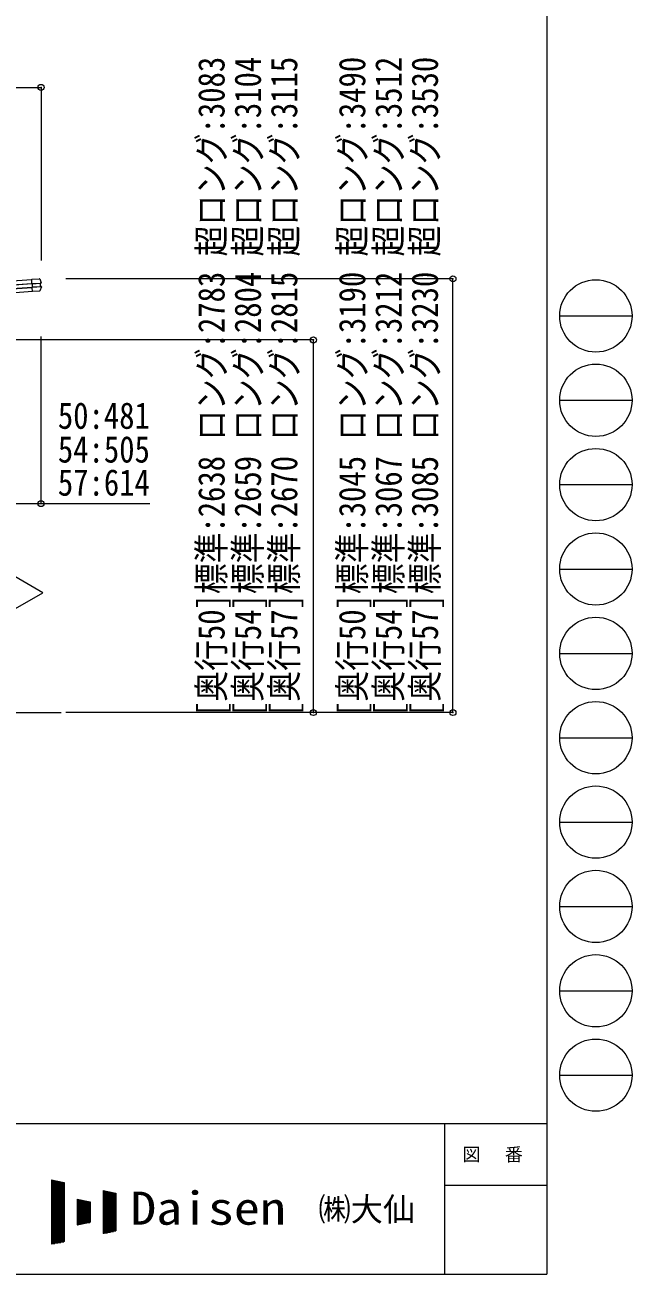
# Model space of a CAD drawing. Units: millimetres, scale not verified. Extents: x -11181 to 11305, y -7804 to 7716.
# Drawn here: x 7276 to 11305, y -7804 to 488 of the extents above; entities that cross this region are included whole.
import ezdxf
from ezdxf.enums import TextEntityAlignment as Align

# ---------------------------------------------------------------- set-up
doc = ezdxf.new("R2010")
doc.units = ezdxf.units.MM
doc.header["$LTSCALE"] = 40
doc.header["$PDMODE"] = 32
doc.header["$PDSIZE"] = 40
for name, color, linetype, lineweight in [('0-1_Defpoints', 7, 'Continuous', 9), ('0-2_TEXT1', 4, 'Continuous', 9), ('0-6_PARTS1', 6, 'Continuous', 9), ('0-7_PARTS2', 4, 'Continuous', 9), ('F-0', 7, 'Continuous', 9)]:
    doc.layers.add(name, color=color, linetype=linetype, lineweight=lineweight)
doc.styles.add('ＭＳ ゴシック', font='')
doc.styles.get('ＭＳ ゴシック').set_extended_font_data('MS Gothic')

msp = doc.modelspace()

# ---------------------------------------------------------------- linework, layer by layer
at = {"layer": '0-1_Defpoints'}
msp.add_line((2317.83, -4076.35), (7515.98, -4076.35), dxfattribs=at)
at = {"layer": '0-2_TEXT1'}
for p, q in [((2422.15, -1544.57), (7320.81, -1202.02)), ((2423.96, -1570.47), (7322.62, -1227.92)), ((2424.06, -1571.86), (7322.72, -1229.32)), ((7322.63, -1228.03), (7320.75, -1201.23)), ((7322.74, -1229.62), (7322.63, -1228.03)), ((7322.72, -1229.36), (7383.09, -1225.13)), ((7322.74, -1229.62), (7322.82, -1230.75)), ((7322.82, -1230.83), (7376.51, -1227.08)), ((7322.85, -1231.24), (7322.82, -1230.75)), ((7322.85, -1231.24), (7324.2, -1250.46)), ((7374, -1197.49), (7383.45, -1223.77)), ((7376.32, -1227.5), (7377.67, -1246.72)), ((7376.7, -1226.98), (7376.69, -1226.98)), ((7381.97, -1225.59), (7376.7, -1226.98)), ((7381.97, -1225.59), (7381.97, -1225.59)), ((2425.68, -1595.09), (7324.34, -1252.54)), ((2425.78, -1596.5), (7324.44, -1253.96)), ((2427.59, -1622.38), (7326.25, -1279.83)), ((7324.23, -1250.95), (7324.2, -1250.46)), ((7324.23, -1250.87), (7377.91, -1247.11)), ((7324.23, -1250.95), (7324.31, -1252.1)), ((7324.33, -1252.4), (7384.85, -1248.17)), ((7326.43, -1282.43), (7326.37, -1281.45)), ((7372.57, -1279.2), (7326.43, -1282.43)), ((7385.3, -1249.6), (7375.21, -1278.04)), ((7378.11, -1247.18), (7378.11, -1247.18)), ((7378.11, -1247.18), (7383.66, -1247.85)), ((7383.67, -1247.85), (7383.66, -1247.85))]:
    msp.add_line(p, q, dxfattribs=at)
for points in [[(7320.75, -1201.23), (7320.67, -1200.03), (7371.06, -1196.5)], [(7371.06, -1196.5), (7371.53, -1196.47), (7371.75, -1196.46), (7371.94, -1196.44), (7372.21, -1196.42), (7372.3, -1196.42)], [(7376.32, -1227.5), (7376.35, -1227.31), (7376.44, -1227.15), (7376.69, -1226.98)], [(7382.54, -1225.43), (7382.51, -1225.44), (7382.39, -1225.47), (7381.97, -1225.59)], [(7326.37, -1281.45), (7324.44, -1253.85), (7324.31, -1252.1)], [(7373.74, -1279.12), (7373.66, -1279.12), (7373.55, -1279.13), (7373.41, -1279.14), (7373.02, -1279.17), (7372.57, -1279.2)], [(7378.11, -1247.18), (7377.83, -1247.05), (7377.72, -1246.91), (7377.67, -1246.72)], [(7383.66, -1247.85), (7383.91, -1247.88), (7384.08, -1247.9), (7384.19, -1247.91), (7384.22, -1247.92)]]:
    msp.add_lwpolyline(points, dxfattribs=at)
for centre, radius, start, end in [((7372.42, -1198.11), 1.7, 21.36601, 94), ((7382.21, -1224.18), 1.3, 284.86055, 18.17863), ((7373.62, -1277.42), 1.7, 274, 338.72989), ((7384.07, -1249.21), 1.3, 342.17444, 83.1342)]:
    msp.add_arc(centre, radius, start, end, dxfattribs=at)
at = {"layer": '0-6_PARTS1'}
for p, q in [((2317.83, 73.8), (7382.83, 73.8)), ((7382.83, 73.8), (7382.83, -1075.13)), ((10116.71, -1197.35), (7547.28, -1197.35)), ((10116.71, -4076.35), (10116.71, -1197.35)), ((9190.07, -1603.35), (6995.83, -1603.35)), ((7382.83, -2689.64), (7382.83, -1579.09)), ((9190.07, -4076.35), (9190.07, -1603.35)), ((6901.83, -2689.64), (7382.83, -2689.64)), ((7382.83, -2689.64), (8104.2, -2689.64)), ((9190.07, -4076.35), (7547.28, -4076.35)), ((10116.71, -4076.35), (7547.28, -4076.35))]:
    msp.add_line(p, q, dxfattribs=at)
for p in [(7382.83, 73.8), (10116.71, -1197.35), (9190.07, -1603.35), (7382.83, -2689.64), (9190.07, -4076.35), (10116.71, -4076.35)]:
    msp.add_point(p, dxfattribs=at)
at = {"layer": '0-7_PARTS2', "color": 7}
msp.add_lwpolyline([(7182.61, -3404.45), (7395.45, -3281.57), (7182.61, -3158.69)], dxfattribs=at)
at = {"layer": 'F-0', "color": 5}
for p, q in [((10739.39, 7716.46), (10739.39, -7803.54)), ((-11180.61, -6803.54), (10739.39, -6803.54)), ((10059.39, -6803.54), (10059.39, -7803.54)), ((10059.39, -7213.54), (10739.39, -7213.54)), ((-11180.61, -7803.54), (10739.39, -7803.54))]:
    msp.add_line(p, q, dxfattribs=at)
at = {"layer": 'F-0', "color": 4}
for p, q in [((10824.88, -1443.54), (11304.88, -1443.54)), ((10824.88, -2003.54), (11304.88, -2003.54)), ((10824.88, -2563.54), (11304.88, -2563.54)), ((10824.88, -3123.54), (11304.88, -3123.54)), ((10824.88, -3683.54), (11304.88, -3683.54)), ((10824.88, -4243.54), (11304.88, -4243.54)), ((10824.88, -4803.54), (11304.88, -4803.54)), ((10824.88, -5363.54), (11304.88, -5363.54)), ((10824.88, -5923.54), (11304.88, -5923.54)), ((10824.88, -6483.54), (11304.88, -6483.54))]:
    msp.add_line(p, q, dxfattribs=at)
at = {"layer": 'F-0'}
for p, q in [((7451.75, -7178.27), (7537.37, -7196.11)), ((7451.75, -7178.27), (7451.75, -7606.38)), ((7451.75, -7182.3), (7471.08, -7182.3)), ((7451.75, -7186.58), (7491.63, -7186.58)), ((7451.75, -7190.86), (7512.18, -7190.86)), ((7451.75, -7195.15), (7532.73, -7195.15)), ((7451.75, -7199.43), (7537.37, -7199.43)), ((7451.75, -7203.71), (7537.37, -7203.71)), ((7451.75, -7207.99), (7537.37, -7207.99)), ((7451.75, -7212.27), (7537.37, -7212.27)), ((7454.29, -7605.85), (7454.29, -7178.8)), ((7458.57, -7604.96), (7458.57, -7179.69)), ((7462.85, -7604.06), (7462.85, -7180.59)), ((7467.13, -7603.17), (7467.13, -7181.48)), ((7471.41, -7602.28), (7471.41, -7182.37)), ((7475.69, -7601.39), (7475.69, -7183.26)), ((7479.97, -7600.5), (7479.97, -7184.15)), ((7484.25, -7599.6), (7484.25, -7185.05)), ((7488.53, -7598.71), (7488.53, -7185.94)), ((7492.82, -7597.82), (7492.82, -7186.83)), ((7497.1, -7596.93), (7497.1, -7187.72)), ((7501.38, -7596.04), (7501.38, -7188.61)), ((7505.66, -7595.15), (7505.66, -7189.51)), ((7509.94, -7594.25), (7509.94, -7190.4)), ((7514.22, -7593.36), (7514.22, -7191.29)), ((7518.5, -7592.47), (7518.5, -7192.18)), ((7522.78, -7591.58), (7522.78, -7193.07)), ((7527.06, -7590.69), (7527.06, -7193.96)), ((7531.34, -7589.79), (7531.34, -7194.86)), ((7535.63, -7588.9), (7535.63, -7195.75)), ((7537.37, -7196.11), (7537.37, -7588.54)), ((7451.75, -7216.55), (7537.37, -7216.55)), ((7451.75, -7220.83), (7537.37, -7220.83)), ((7451.75, -7225.11), (7537.37, -7225.11)), ((7451.75, -7229.39), (7537.37, -7229.39)), ((7451.75, -7233.67), (7537.37, -7233.67)), ((7451.75, -7237.96), (7537.37, -7237.96)), ((7451.75, -7242.24), (7537.37, -7242.24)), ((7451.75, -7246.52), (7537.37, -7246.52)), ((7451.75, -7250.8), (7537.37, -7250.8)), ((7451.75, -7255.08), (7537.37, -7255.08)), ((7451.75, -7259.36), (7537.37, -7259.36)), ((7451.75, -7263.64), (7537.37, -7263.64)), ((7451.75, -7267.92), (7537.37, -7267.92)), ((7451.75, -7272.2), (7537.37, -7272.2)), ((7451.75, -7276.48), (7537.37, -7276.48)), ((7451.75, -7280.77), (7537.37, -7280.77)), ((7451.75, -7285.05), (7537.37, -7285.05)), ((7451.75, -7289.33), (7537.37, -7289.33)), ((7451.75, -7293.61), (7537.37, -7293.61)), ((7794.23, -7249.62), (7879.85, -7267.46)), ((7794.23, -7249.62), (7794.23, -7535.03)), ((7794.23, -7250.8), (7799.87, -7250.8)), ((7794.23, -7255.08), (7820.42, -7255.08)), ((7794.23, -7259.36), (7840.96, -7259.36)), ((7794.23, -7263.64), (7861.51, -7263.64)), ((7794.23, -7267.92), (7879.85, -7267.92)), ((7794.23, -7272.2), (7879.85, -7272.2)), ((7794.23, -7276.48), (7879.85, -7276.48)), ((7794.23, -7280.77), (7879.85, -7280.77)), ((7794.23, -7285.05), (7879.85, -7285.05)), ((7794.23, -7289.33), (7879.85, -7289.33)), ((7794.23, -7293.61), (7879.85, -7293.61)), ((7796.77, -7534.5), (7796.77, -7250.15)), ((7801.05, -7533.61), (7801.05, -7251.05)), ((7805.33, -7532.71), (7805.33, -7251.94)), ((7809.61, -7531.82), (7809.61, -7252.83)), ((7813.89, -7530.93), (7813.89, -7253.72)), ((7818.17, -7530.04), (7818.17, -7254.61)), ((7822.45, -7529.15), (7822.45, -7255.5)), ((7826.74, -7528.25), (7826.74, -7256.4)), ((7831.02, -7527.36), (7831.02, -7257.29)), ((7835.3, -7526.47), (7835.3, -7258.18)), ((7839.58, -7525.58), (7839.58, -7259.07)), ((7843.86, -7524.69), (7843.86, -7259.96)), ((7848.14, -7523.8), (7848.14, -7260.86)), ((7852.42, -7522.9), (7852.42, -7261.75)), ((7856.7, -7522.01), (7856.7, -7262.64)), ((7860.98, -7521.12), (7860.98, -7263.53)), ((7865.26, -7520.23), (7865.26, -7264.42)), ((7869.55, -7519.34), (7869.55, -7265.32)), ((7873.83, -7518.44), (7873.83, -7266.21)), ((7878.11, -7517.55), (7878.11, -7267.1)), ((7879.85, -7267.46), (7879.85, -7517.19)), ((7451.75, -7297.89), (7537.37, -7297.89)), ((7451.75, -7302.17), (7537.37, -7302.17)), ((7451.75, -7306.45), (7537.37, -7306.45)), ((7451.75, -7310.73), (7537.37, -7310.73)), ((7451.75, -7315.01), (7537.37, -7315.01)), ((7451.75, -7319.3), (7537.37, -7319.3)), ((7451.75, -7323.58), (7537.37, -7323.58)), ((7451.75, -7327.86), (7537.37, -7327.86)), ((7451.75, -7332.14), (7537.37, -7332.14)), ((7451.75, -7336.42), (7537.37, -7336.42)), ((7451.75, -7340.7), (7537.37, -7340.7)), ((7451.75, -7344.98), (7537.37, -7344.98)), ((7451.75, -7349.26), (7537.37, -7349.26)), ((7451.75, -7353.54), (7537.37, -7353.54)), ((7451.75, -7357.82), (7537.37, -7357.82)), ((7451.75, -7362.11), (7537.37, -7362.11)), ((7451.75, -7366.39), (7537.37, -7366.39)), ((7451.75, -7370.67), (7537.37, -7370.67)), ((7451.75, -7374.95), (7537.37, -7374.95)), ((7451.75, -7379.23), (7537.37, -7379.23)), ((7622.99, -7306.71), (7708.61, -7324.54)), ((7622.99, -7306.71), (7622.99, -7477.95)), ((7622.99, -7310.73), (7642.33, -7310.73)), ((7622.99, -7315.01), (7662.87, -7315.01)), ((7622.99, -7319.3), (7683.42, -7319.3)), ((7622.99, -7323.58), (7703.97, -7323.58)), ((7622.99, -7327.86), (7708.61, -7327.86)), ((7622.99, -7332.14), (7708.61, -7332.14)), ((7622.99, -7336.42), (7708.61, -7336.42)), ((7622.99, -7340.7), (7708.61, -7340.7)), ((7622.99, -7344.98), (7708.61, -7344.98)), ((7622.99, -7349.26), (7708.61, -7349.26)), ((7622.99, -7353.54), (7708.61, -7353.54)), ((7622.99, -7357.82), (7708.61, -7357.82)), ((7622.99, -7362.11), (7708.61, -7362.11)), ((7622.99, -7366.39), (7708.61, -7366.39)), ((7622.99, -7370.67), (7708.61, -7370.67)), ((7622.99, -7374.95), (7708.61, -7374.95)), ((7622.99, -7379.23), (7708.61, -7379.23)), ((7625.53, -7477.42), (7625.53, -7307.23)), ((7629.81, -7476.53), (7629.81, -7308.13)), ((7634.09, -7475.63), (7634.09, -7309.02)), ((7638.37, -7474.74), (7638.37, -7309.91)), ((7642.65, -7473.85), (7642.65, -7310.8)), ((7646.93, -7472.96), (7646.93, -7311.69)), ((7651.21, -7472.07), (7651.21, -7312.58)), ((7655.49, -7471.17), (7655.49, -7313.48)), ((7659.78, -7470.28), (7659.78, -7314.37)), ((7664.06, -7469.39), (7664.06, -7315.26)), ((7668.34, -7468.5), (7668.34, -7316.15)), ((7672.62, -7467.61), (7672.62, -7317.04)), ((7676.9, -7466.71), (7676.9, -7317.94)), ((7681.18, -7465.82), (7681.18, -7318.83)), ((7685.46, -7464.93), (7685.46, -7319.72)), ((7689.74, -7464.04), (7689.74, -7320.61)), ((7694.02, -7463.15), (7694.02, -7321.5)), ((7698.3, -7462.26), (7698.3, -7322.4)), ((7702.59, -7461.36), (7702.59, -7323.29)), ((7706.87, -7460.47), (7706.87, -7324.18)), ((7708.61, -7324.54), (7708.61, -7460.11)), ((7794.23, -7297.89), (7879.85, -7297.89)), ((7794.23, -7302.17), (7879.85, -7302.17)), ((7794.23, -7306.45), (7879.85, -7306.45)), ((7794.23, -7310.73), (7879.85, -7310.73)), ((7794.23, -7315.01), (7879.85, -7315.01)), ((7794.23, -7319.3), (7879.85, -7319.3)), ((7794.23, -7323.58), (7879.85, -7323.58)), ((7794.23, -7327.86), (7879.85, -7327.86)), ((7794.23, -7332.14), (7879.85, -7332.14)), ((7794.23, -7336.42), (7879.85, -7336.42)), ((7794.23, -7340.7), (7879.85, -7340.7)), ((7794.23, -7344.98), (7879.85, -7344.98)), ((7794.23, -7349.26), (7879.85, -7349.26)), ((7794.23, -7353.54), (7879.85, -7353.54)), ((7794.23, -7357.82), (7879.85, -7357.82)), ((7794.23, -7362.11), (7879.85, -7362.11)), ((7794.23, -7366.39), (7879.85, -7366.39)), ((7794.23, -7370.67), (7879.85, -7370.67)), ((7794.23, -7374.95), (7879.85, -7374.95)), ((7794.23, -7379.23), (7879.85, -7379.23)), ((7451.75, -7383.51), (7537.37, -7383.51)), ((7451.75, -7387.79), (7537.37, -7387.79)), ((7451.75, -7392.07), (7537.37, -7392.07)), ((7451.75, -7396.35), (7537.37, -7396.35)), ((7451.75, -7400.63), (7537.37, -7400.63)), ((7451.75, -7404.92), (7537.37, -7404.92)), ((7451.75, -7409.2), (7537.37, -7409.2)), ((7451.75, -7413.48), (7537.37, -7413.48)), ((7451.75, -7417.76), (7537.37, -7417.76)), ((7451.75, -7422.04), (7537.37, -7422.04)), ((7451.75, -7426.32), (7537.37, -7426.32)), ((7451.75, -7430.6), (7537.37, -7430.6)), ((7451.75, -7434.88), (7537.37, -7434.88)), ((7451.75, -7439.16), (7537.37, -7439.16)), ((7451.75, -7443.44), (7537.37, -7443.44)), ((7451.75, -7447.73), (7537.37, -7447.73)), ((7451.75, -7452.01), (7537.37, -7452.01)), ((7451.75, -7456.29), (7537.37, -7456.29)), ((7451.75, -7460.57), (7537.37, -7460.57)), ((7622.99, -7383.51), (7708.61, -7383.51)), ((7622.99, -7387.79), (7708.61, -7387.79)), ((7622.99, -7392.07), (7708.61, -7392.07)), ((7622.99, -7396.35), (7708.61, -7396.35)), ((7622.99, -7400.63), (7708.61, -7400.63)), ((7622.99, -7404.92), (7708.61, -7404.92)), ((7622.99, -7409.2), (7708.61, -7409.2)), ((7622.99, -7413.48), (7708.61, -7413.48)), ((7622.99, -7417.76), (7708.61, -7417.76)), ((7622.99, -7422.04), (7708.61, -7422.04)), ((7622.99, -7426.32), (7708.61, -7426.32)), ((7622.99, -7430.6), (7708.61, -7430.6)), ((7622.99, -7434.88), (7708.61, -7434.88)), ((7622.99, -7439.16), (7708.61, -7439.16)), ((7622.99, -7443.44), (7708.61, -7443.44)), ((7622.99, -7447.73), (7708.61, -7447.73)), ((7622.99, -7452.01), (7708.61, -7452.01)), ((7622.99, -7456.29), (7708.61, -7456.29)), ((7622.99, -7477.95), (7708.61, -7460.11)), ((7622.99, -7460.57), (7706.4, -7460.57)), ((7794.23, -7383.51), (7879.85, -7383.51)), ((7794.23, -7387.79), (7879.85, -7387.79)), ((7794.23, -7392.07), (7879.85, -7392.07)), ((7794.23, -7396.35), (7879.85, -7396.35)), ((7794.23, -7400.63), (7879.85, -7400.63)), ((7794.23, -7404.92), (7879.85, -7404.92)), ((7794.23, -7409.2), (7879.85, -7409.2)), ((7794.23, -7413.48), (7879.85, -7413.48)), ((7794.23, -7417.76), (7879.85, -7417.76)), ((7794.23, -7422.04), (7879.85, -7422.04)), ((7794.23, -7426.32), (7879.85, -7426.32)), ((7794.23, -7430.6), (7879.85, -7430.6)), ((7794.23, -7434.88), (7879.85, -7434.88)), ((7794.23, -7439.16), (7879.85, -7439.16)), ((7794.23, -7443.44), (7879.85, -7443.44)), ((7794.23, -7447.73), (7879.85, -7447.73)), ((7794.23, -7452.01), (7879.85, -7452.01)), ((7794.23, -7456.29), (7879.85, -7456.29)), ((7794.23, -7460.57), (7879.85, -7460.57)), ((7451.75, -7464.85), (7537.37, -7464.85)), ((7451.75, -7469.13), (7537.37, -7469.13)), ((7451.75, -7473.41), (7537.37, -7473.41)), ((7451.75, -7477.69), (7537.37, -7477.69)), ((7451.75, -7481.97), (7537.37, -7481.97)), ((7451.75, -7486.25), (7537.37, -7486.25)), ((7451.75, -7490.54), (7537.37, -7490.54)), ((7451.75, -7494.82), (7537.37, -7494.82)), ((7451.75, -7499.1), (7537.37, -7499.1)), ((7451.75, -7503.38), (7537.37, -7503.38)), ((7451.75, -7507.66), (7537.37, -7507.66)), ((7451.75, -7511.94), (7537.37, -7511.94)), ((7451.75, -7516.22), (7537.37, -7516.22)), ((7451.75, -7520.5), (7537.37, -7520.5)), ((7451.75, -7524.78), (7537.37, -7524.78)), ((7451.75, -7529.07), (7537.37, -7529.07)), ((7451.75, -7533.35), (7537.37, -7533.35)), ((7451.75, -7537.63), (7537.37, -7537.63)), ((7451.75, -7541.91), (7537.37, -7541.91)), ((7622.99, -7464.85), (7685.85, -7464.85)), ((7622.99, -7469.13), (7665.3, -7469.13)), ((7622.99, -7473.41), (7644.75, -7473.41)), ((7622.99, -7477.69), (7624.2, -7477.69)), ((7794.23, -7464.85), (7879.85, -7464.85)), ((7794.23, -7469.13), (7879.85, -7469.13)), ((7794.23, -7473.41), (7879.85, -7473.41)), ((7794.23, -7477.69), (7879.85, -7477.69)), ((7794.23, -7481.97), (7879.85, -7481.97)), ((7794.23, -7486.25), (7879.85, -7486.25)), ((7794.23, -7490.54), (7879.85, -7490.54)), ((7794.23, -7494.82), (7879.85, -7494.82)), ((7794.23, -7499.1), (7879.85, -7499.1)), ((7794.23, -7503.38), (7879.85, -7503.38)), ((7794.23, -7507.66), (7879.85, -7507.66)), ((7794.23, -7511.94), (7879.85, -7511.94)), ((7794.23, -7516.22), (7879.85, -7516.22)), ((7879.85, -7517.19), (7794.23, -7535.03)), ((7794.23, -7520.5), (7863.94, -7520.5)), ((7794.23, -7524.78), (7843.39, -7524.78)), ((7794.23, -7529.07), (7822.84, -7529.07)), ((7794.23, -7533.35), (7802.3, -7533.35)), ((7451.75, -7546.19), (7537.37, -7546.19)), ((7451.75, -7550.47), (7537.37, -7550.47)), ((7451.75, -7554.75), (7537.37, -7554.75)), ((7451.75, -7559.03), (7537.37, -7559.03)), ((7451.75, -7563.31), (7537.37, -7563.31)), ((7451.75, -7567.59), (7537.37, -7567.59)), ((7451.75, -7571.88), (7537.37, -7571.88)), ((7451.75, -7576.16), (7537.37, -7576.16)), ((7451.75, -7580.44), (7537.37, -7580.44)), ((7451.75, -7584.72), (7537.37, -7584.72)), ((7537.37, -7588.54), (7451.75, -7606.38)), ((7451.75, -7589), (7535.16, -7589)), ((7451.75, -7593.28), (7514.61, -7593.28)), ((7451.75, -7597.56), (7494.06, -7597.56)), ((7451.75, -7601.84), (7473.51, -7601.84)), ((7451.75, -7606.12), (7452.96, -7606.12))]:
    msp.add_line(p, q, dxfattribs=at)
at = {"layer": 'F-0', "color": 4}
for centre in [(11064.88, -1443.54), (11064.88, -2003.54), (11064.88, -2563.54), (11064.88, -3123.54), (11064.88, -3683.54), (11064.88, -4243.54), (11064.88, -4803.54), (11064.88, -5363.54), (11064.88, -5923.54), (11064.88, -6483.54)]:
    msp.add_circle(centre, 240, dxfattribs=at)

# ---------------------------------------------------------------- texts
at = {"layer": '0-6_PARTS1', "color": 7, "style": 'ＭＳ ゴシック', "width": 0.85}
for s, p in [('[奥行50]標準:2638 ロング:2783 超ロング:3083', (8653.71, -4105.19)), ('[奥行54]標準:2659 ロング:2804 超ロング:3104', (8894.94, -4105.19)), ('[奥行57]標準:2670 ロング:2815 超ロング:3115', (9136.02, -4105.19)), ('[奥行50]標準:3045 ロング:3190 超ロング:3490', (9587.59, -4105.19)), ('[奥行54]標準:3067 ロング:3212 超ロング:3512', (9828.82, -4105.19)), ('[奥行57]標準:3085 ロング:3230 超ロング:3530', (10069.9, -4105.19))]:
    msp.add_text(s, height=176, rotation=90, dxfattribs=at).set_placement(p, align=Align.BOTTOM_LEFT)
for s, p in [('50:481', (7494.42, -2245.75)), ('54:505', (7494.42, -2469.71)), ('57:614', (7494.42, -2689.64))]:
    msp.add_text(s, height=176, dxfattribs=at).set_placement(p, align=Align.BOTTOM_LEFT)
at = {"layer": 'F-0', "style": 'ＭＳ ゴシック', "width": 1.15}
msp.add_text('Daisen', height=219.7, dxfattribs=at).set_placement((7975.27, -7542.16), align=Align.BOTTOM_LEFT)
at = {"layer": 'F-0', "style": 'ＭＳ ゴシック'}
msp.add_text('㈱大仙', height=156.9, dxfattribs=at).set_placement((9223.95, -7499.35), align=Align.BOTTOM_LEFT)
at = {"layer": 'F-0', "insert": (10179.39, -7063.54), "char_height": 87.98, "attachment_point": 7, "style": 'ＭＳ ゴシック'}
msp.add_mtext('\\T1.17;図\u3000番', dxfattribs=at)

doc.saveas('drawing.dxf')
